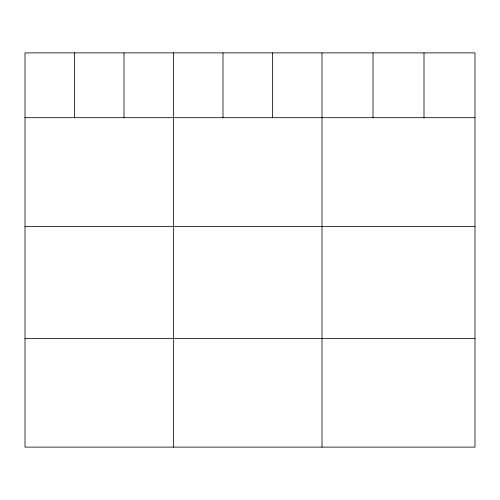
<?xml version="1.0" encoding="UTF-8"?>
<svg xmlns="http://www.w3.org/2000/svg" width="500" height="500" viewBox="0 0 500 500"><rect width="100%" height="100%" fill="white"/><g stroke="black" fill="none" stroke-linecap="round" stroke-linejoin="round"><path stroke-width="0.75" d="M475 117.675L475 447.119L25 447.119L25 52.881L475 52.881L475 117.675L25 117.675M25 226.394L475 226.394M25 338.406L475 338.406M424 52.881L424 117.675M373 52.881L373 117.675M322 52.881L322 447.119M272.5 52.881L272.5 117.675M223 52.881L223 117.675M173.5 52.881L173.5 447.119M124 52.881L124 117.675M74.5 52.881L74.5 117.675"/></g></svg>
